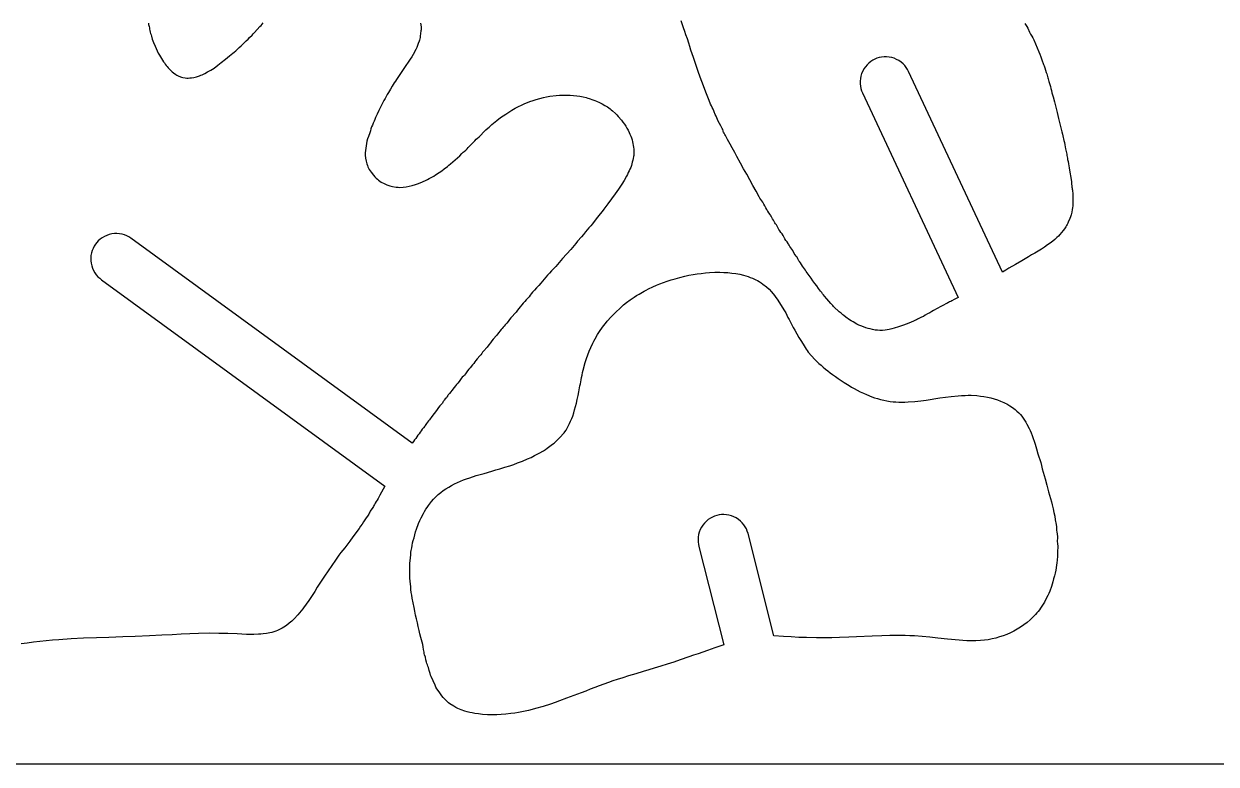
# Model space of a CAD drawing. Extents: x 0 to 1525, y 0 to 1525.
# Drawn here: x 394.7 to 625.7, y 0 to 143.5 of the extents above; entities that cross this region are included whole.
import ezdxf

# ---------------------------------------------------------------- set-up
doc = ezdxf.new("R2010")
doc.units = 0
doc.header["$MEASUREMENT"] = 0

msp = doc.modelspace()

# ---------------------------------------------------------------- linework, layer by layer
for points in [[(0, 0), (0, 1525), (1525, 1525), (1525, 0), (0, 0)], [(530.27, 23.16), (528.53, 22.54), (527.13, 22.04), (525.34, 21.4), (524.44, 21.1), (523.54, 20.79), (521.83, 20.21), (520.58, 19.8), (519.33, 19.4), (518.08, 19.01), (516.83, 18.62), (515.74, 18.29), (514.64, 17.96), (513.23, 17.53), (512.53, 17.32), (511.83, 17.1), (510.73, 16.75), (509.64, 16.4), (508.78, 16.12), (507.93, 15.82), (507.03, 15.51), (506.13, 15.19), (505.28, 14.87), (504.43, 14.53), (503.53, 14.18), (502.64, 13.84), (499.84, 12.76), (498.44, 12.25), (497.59, 11.94), (496.73, 11.65), (495.29, 11.19), (493.83, 10.77), (493.14, 10.59), (492.43, 10.41), (491.49, 10.21), (490.53, 10.03), (489.79, 9.9), (489.03, 9.8), (488.09, 9.7), (487.13, 9.62), (486.33, 9.59), (485.53, 9.57), (484.53, 9.59), (483.53, 9.65), (482.78, 9.73), (482.03, 9.84), (481.55, 9.92), (481.08, 10.02), (480.6, 10.14), (480.14, 10.28), (479.43, 10.52), (478.74, 10.8), (478.35, 10.99), (477.97, 11.21), (477.23, 11.68), (476.96, 11.89), (476.71, 12.12), (476.22, 12.6), (475.91, 12.91), (475.64, 13.26), (475.38, 13.63), (475.14, 14.01), (474.72, 14.63), (474.52, 14.95), (474.35, 15.28), (473.98, 16.14), (473.61, 17), (473.49, 17.28), (473.39, 17.56), (473.23, 18.14), (473.07, 18.72), (472.97, 19.01), (472.86, 19.28), (472.77, 19.52), (472.7, 19.75), (472.58, 20.24), (472.47, 20.74), (472.33, 21.22), (472.27, 21.47), (472.21, 21.71), (472.13, 22.21), (472.05, 22.71), (471.95, 23.2), (471.58, 24.55), (471.4, 25.23), (471.26, 25.91), (471.1, 26.66), (470.92, 27.41), (470.74, 28.16), (470.57, 28.91), (470.42, 29.64), (470.27, 30.38), (469.93, 32.2), (469.84, 32.74), (469.75, 33.29), (469.68, 33.83), (469.64, 34.38), (469.53, 35.48), (469.48, 36.03), (469.44, 36.57), (469.43, 36.94), (469.43, 37.31), (469.43, 38.05), (469.44, 38.52), (469.48, 38.98), (469.58, 39.91), (469.63, 40.67), (469.66, 41.06), (469.73, 41.43), (469.82, 41.91), (469.9, 42.39), (470, 42.87), (470.13, 43.34), (470.29, 43.9), (470.43, 44.47), (470.58, 45.03), (470.76, 45.58), (471.17, 46.67), (471.4, 47.21), (471.66, 47.73), (472.1, 48.57), (472.31, 48.99), (472.55, 49.4), (472.8, 49.78), (473.08, 50.16), (473.66, 50.89), (474.06, 51.38), (474.49, 51.84), (474.95, 52.27), (475.44, 52.67), (475.94, 53.04), (476.46, 53.39), (477, 53.72), (477.53, 54.04), (478.09, 54.33), (478.67, 54.6), (479.25, 54.85), (479.84, 55.08), (480.46, 55.31), (481.08, 55.53), (482.34, 55.93), (483.84, 56.37), (485.34, 56.81), (486.14, 57.03), (486.93, 57.25), (487.88, 57.56), (488.84, 57.85), (489.22, 57.97), (489.59, 58.11), (490.33, 58.39), (491.29, 58.75), (492.23, 59.15), (492.94, 59.46), (493.64, 59.8), (494.5, 60.26), (495.33, 60.75), (495.72, 61), (496.09, 61.26), (496.84, 61.8), (497.13, 62.02), (497.41, 62.25), (497.95, 62.73), (498.29, 63.05), (498.61, 63.38), (499.22, 64.07), (499.36, 64.24), (499.49, 64.41), (499.72, 64.77), (500.13, 65.53), (500.38, 66), (500.62, 66.48), (500.84, 66.98), (501.03, 67.48), (501.22, 68.09), (501.39, 68.71), (501.73, 69.96), (501.91, 70.7), (502.05, 71.45), (502.19, 72.2), (502.35, 72.94), (502.43, 73.32), (502.5, 73.71), (502.56, 74.09), (502.64, 74.47), (502.75, 74.94), (502.83, 75.42), (502.92, 75.9), (503.03, 76.37), (503.44, 77.87), (503.66, 78.61), (503.93, 79.33), (504.21, 80.05), (504.51, 80.75), (504.91, 81.6), (505.12, 82.02), (505.34, 82.43), (505.82, 83.25), (506.08, 83.65), (506.34, 84.04), (507.01, 84.96), (507.36, 85.42), (507.72, 85.86), (508.46, 86.7), (508.84, 87.11), (509.23, 87.51), (510.31, 88.51), (510.86, 89), (511.44, 89.46), (512.18, 90.01), (512.93, 90.54), (513.4, 90.84), (513.88, 91.13), (514.84, 91.68), (515.26, 91.9), (515.68, 92.12), (516.54, 92.52), (517.23, 92.83), (517.92, 93.12), (518.63, 93.38), (519.34, 93.64), (520.09, 93.87), (520.84, 94.1), (521.31, 94.23), (521.78, 94.35), (522.74, 94.57), (523.53, 94.75), (524.33, 94.9), (525.13, 95.02), (525.93, 95.13), (526.73, 95.22), (527.53, 95.29), (528.53, 95.34), (529.53, 95.35), (530.31, 95.33), (531.09, 95.28), (531.87, 95.2), (532.64, 95.09), (533.39, 94.95), (534.13, 94.77), (534.57, 94.65), (535, 94.52), (535.42, 94.36), (535.84, 94.18), (536.49, 93.88), (536.82, 93.72), (537.14, 93.55), (537.51, 93.31), (537.86, 93.06), (538.54, 92.52), (539.06, 92.04), (539.54, 91.52), (540.11, 90.83), (540.39, 90.48), (540.64, 90.1), (542.05, 87.88), (542.17, 87.67), (542.28, 87.46), (542.48, 87.02), (542.69, 86.59), (542.8, 86.38), (542.93, 86.17), (543.09, 85.92), (543.24, 85.67), (543.5, 85.14), (543.75, 84.61), (544.03, 84.1), (544.83, 82.73), (545.33, 81.9), (545.84, 81.09), (546.23, 80.46), (546.43, 80.15), (546.65, 79.86), (547.27, 79.13), (547.92, 78.43), (548.31, 78.04), (548.72, 77.68), (549.14, 77.32), (549.55, 76.96), (549.98, 76.58), (550.42, 76.22), (550.88, 75.88), (551.35, 75.55), (551.92, 75.16), (552.48, 74.75), (553.04, 74.34), (553.62, 73.96), (554.57, 73.37), (555.05, 73.08), (555.54, 72.8), (556.72, 72.18), (557.33, 71.89), (557.94, 71.62), (558.98, 71.21), (559.5, 71.02), (560.04, 70.85), (560.65, 70.68), (561.27, 70.53), (561.9, 70.4), (562.54, 70.3), (563.08, 70.24), (563.63, 70.2), (564.18, 70.17), (564.73, 70.16), (565.39, 70.17), (566.04, 70.2), (567.33, 70.3), (568.44, 70.43), (569.53, 70.58), (572.13, 70.98), (573.23, 71.14), (574.34, 71.28), (575.68, 71.41), (576.36, 71.45), (577.03, 71.48), (577.61, 71.49), (578.19, 71.49), (579.33, 71.43), (580.02, 71.36), (580.69, 71.26), (581.37, 71.13), (582.03, 70.98), (582.68, 70.81), (583.31, 70.6), (583.93, 70.36), (584.54, 70.1), (584.83, 69.97), (585.12, 69.81), (585.68, 69.47), (586.21, 69.1), (586.73, 68.72), (587.09, 68.43), (587.43, 68.12), (587.75, 67.78), (588.03, 67.43), (588.55, 66.68), (588.8, 66.3), (589.03, 65.91), (589.47, 65.09), (589.67, 64.66), (589.84, 64.23), (590.03, 63.68), (590.24, 63.14), (590.45, 62.6), (590.63, 62.05), (590.89, 61.11), (591.13, 60.17), (591.3, 59.6), (591.5, 59.04), (591.69, 58.48), (591.84, 57.91), (592, 57.26), (592.18, 56.61), (592.54, 55.32), (592.88, 54.05), (593.23, 52.77), (593.59, 51.51), (593.77, 50.87), (593.93, 50.24), (594.1, 49.52), (594.26, 48.79), (594.4, 48.07), (594.51, 47.34), (594.67, 46.43), (594.74, 45.98), (594.77, 45.52), (594.78, 45.29), (594.81, 45.06), (594.89, 44.6), (594.95, 44.14), (594.95, 43.91), (594.93, 43.67), (594.91, 43.43), (594.91, 43.2), (594.96, 42.73), (595.01, 42.26), (595.02, 42.03), (595, 41.81), (594.96, 41.52), (594.95, 41.24), (594.94, 40.66), (594.93, 40.08), (594.9, 39.79), (594.87, 39.51), (594.79, 39.04), (594.73, 38.56), (594.61, 37.61), (594.49, 37.04), (594.34, 36.48), (594.18, 35.92), (594.04, 35.35), (593.92, 34.89), (593.77, 34.44), (593.44, 33.54), (593.26, 33.1), (593.06, 32.67), (592.63, 31.82), (592.4, 31.41), (592.15, 31.01), (591.63, 30.22), (591.43, 29.9), (591.2, 29.6), (590.96, 29.31), (590.71, 29.03), (590.18, 28.49), (589.63, 27.98), (589.04, 27.47), (588.43, 27), (587.8, 26.56), (587.14, 26.16), (586.49, 25.79), (585.82, 25.46), (585.13, 25.16), (584.43, 24.89), (583.72, 24.65), (583, 24.44), (582.27, 24.27), (581.53, 24.13), (580.79, 24.03), (580.03, 23.96), (579.09, 23.91), (578.13, 23.9), (577.38, 23.92), (576.63, 23.95), (575.88, 24.01), (575.14, 24.07), (574.38, 24.15), (573.64, 24.23), (571.74, 24.45), (570.24, 24.62), (568.74, 24.76), (567.23, 24.86), (566.34, 24.9), (565.43, 24.93), (563.93, 24.94), (562.43, 24.93), (560.93, 24.9), (559.03, 24.83), (556.03, 24.7), (554.53, 24.63), (552.73, 24.56), (551.23, 24.51), (549.73, 24.49), (548.23, 24.48), (546.33, 24.52), (544.83, 24.57), (543.33, 24.65), (541.83, 24.74), (540, 24.87), (534.98, 44.74), (534.85, 45.17), (534.67, 45.59), (534.44, 46.01), (534.18, 46.4), (533.86, 46.78), (533.51, 47.13), (533.11, 47.45), (532.68, 47.73), (532.23, 47.96), (531.76, 48.14), (531.28, 48.27), (530.79, 48.35), (530.31, 48.38), (529.83, 48.37), (529.39, 48.31), (528.95, 48.21), (528.52, 48.07), (528.11, 47.9), (527.69, 47.67), (527.29, 47.41), (526.91, 47.09), (526.56, 46.73), (526.24, 46.34), (525.96, 45.91), (525.73, 45.46), (525.55, 44.99), (525.42, 44.51), (525.34, 44.02), (525.31, 43.54), (525.33, 43.06), (525.38, 42.62), (525.48, 42.18), (530.27, 23.16)]]:
    msp.add_lwpolyline(points, close=True)
for points in [[(471.53, 143.64), (471.63, 142.9), (471.65, 142.52), (471.64, 142.33), (471.61, 142.14), (471.54, 141.63), (471.49, 141.11), (471.45, 140.86), (471.4, 140.61), (471.33, 140.36), (471.24, 140.11), (471.08, 139.7), (470.94, 139.29), (470.8, 138.88), (470.71, 138.68), (470.61, 138.49), (470.09, 137.56), (469.82, 137.11), (469.54, 136.66), (469.12, 136.04), (468.71, 135.42), (468.46, 135.03), (468.19, 134.66), (467.66, 133.9), (467.24, 133.3), (466.85, 132.68), (466.66, 132.36), (466.45, 132.06), (466.24, 131.76), (466.05, 131.44), (465.69, 130.82), (465.31, 130.21), (465.08, 129.83), (464.87, 129.44), (464.67, 129.04), (464.45, 128.66), (464.1, 128), (463.76, 127.34), (463.43, 126.68), (463.12, 126.01), (462.81, 125.31), (462.66, 124.96), (462.52, 124.61), (462.38, 124.24), (462.21, 123.88), (462.05, 123.53), (461.92, 123.15), (461.81, 122.77), (461.69, 122.39), (461.43, 121.65), (461.29, 121.19), (461.16, 120.74), (461.06, 120.28), (460.98, 119.82), (460.86, 118.94), (460.83, 118.49), (460.84, 118.04), (460.9, 117.46), (461, 116.89), (461.14, 116.33), (461.23, 116.05), (461.33, 115.78), (461.46, 115.51), (461.6, 115.24), (461.76, 114.99), (461.94, 114.74), (462.42, 114.16), (462.67, 113.87), (462.94, 113.6), (463.17, 113.39), (463.41, 113.19), (463.66, 113), (463.92, 112.83), (464.46, 112.53), (465.03, 112.27), (465.57, 112.07), (465.85, 112), (466.13, 111.94), (466.83, 111.83), (467.18, 111.81), (467.53, 111.8), (468.14, 111.83), (468.75, 111.9), (469.34, 112.01), (469.93, 112.15), (470.54, 112.33), (471.13, 112.54), (471.89, 112.85), (472.63, 113.18), (472.91, 113.33), (473.18, 113.49), (473.45, 113.65), (473.73, 113.8), (474.09, 114), (474.44, 114.21), (475.12, 114.67), (475.63, 115.02), (476.12, 115.4), (476.74, 115.85), (477.04, 116.09), (477.34, 116.33), (478.25, 117.12), (478.7, 117.52), (479.13, 117.94), (479.56, 118.38), (479.79, 118.59), (480.02, 118.78), (480.29, 119.02), (480.54, 119.28), (480.78, 119.55), (481.03, 119.81), (481.54, 120.32), (482.03, 120.85), (482.3, 121.11), (482.58, 121.36), (482.87, 121.61), (483.14, 121.87), (483.83, 122.59), (484.18, 122.93), (484.55, 123.25), (484.83, 123.49), (485.1, 123.74), (485.37, 123.98), (485.65, 124.22), (486.34, 124.78), (487.03, 125.33), (487.52, 125.67), (488.03, 126.01), (488.63, 126.39), (489.24, 126.77), (489.56, 126.96), (489.88, 127.13), (490.54, 127.48), (491.08, 127.74), (491.63, 127.98), (492.74, 128.43), (493.33, 128.64), (493.94, 128.83), (494.63, 129.02), (495.34, 129.21), (495.95, 129.35), (496.58, 129.45), (497.83, 129.6), (498.43, 129.65), (499.03, 129.68), (499.78, 129.68), (500.53, 129.66), (501.16, 129.61), (501.79, 129.55), (502.42, 129.45), (503.03, 129.33), (503.64, 129.2), (503.94, 129.12), (504.23, 129.02), (504.94, 128.78), (505.29, 128.66), (505.63, 128.52), (506.18, 128.27), (506.71, 127.99), (507.24, 127.69), (507.74, 127.38), (508.25, 127.02), (508.5, 126.83), (508.74, 126.62), (509.31, 126.11), (509.59, 125.84), (509.84, 125.55), (510.45, 124.81), (510.75, 124.45), (511.03, 124.07), (511.29, 123.68), (511.52, 123.27), (511.74, 122.86), (511.93, 122.44), (512.1, 122.1), (512.27, 121.75), (512.42, 121.39), (512.48, 121.21), (512.51, 121.02), (512.58, 120.65), (512.67, 120.3), (512.76, 119.94), (512.82, 119.57), (512.84, 119.21), (512.84, 118.85), (512.83, 118.13), (512.83, 117.95), (512.81, 117.77), (512.74, 117.41), (512.65, 117.06), (512.56, 116.71), (512.49, 116.36), (512.39, 116.01), (512.27, 115.67), (512.11, 115.34), (511.93, 115), (511.79, 114.65), (511.64, 114.29), (511.46, 113.95), (511, 113.16), (510.51, 112.39), (509.89, 111.47), (509.25, 110.55), (508.53, 109.56), (507.81, 108.59), (507.08, 107.6), (506.71, 107.12), (506.32, 106.64), (505.57, 105.7), (504.83, 104.75), (504.5, 104.35), (504.16, 103.96), (503.82, 103.57), (503.51, 103.16), (503.14, 102.68), (502.75, 102.23), (501.93, 101.34), (501.6, 100.95), (501.29, 100.56), (500.97, 100.16), (500.64, 99.78), (499.04, 98.02), (498.71, 97.64), (498.4, 97.25), (498.08, 96.86), (497.74, 96.49), (497.33, 96.06), (496.93, 95.62), (496.54, 95.18), (496.13, 94.75), (495.79, 94.38), (495.48, 93.98), (495.17, 93.59), (494.84, 93.21), (494.43, 92.78), (494.03, 92.33), (493.64, 91.89), (493.23, 91.46), (493, 91.18), (492.79, 90.89), (492.57, 90.61), (492.34, 90.33), (492.03, 90), (491.74, 89.66), (491.44, 89.33), (491.13, 89), (490.84, 88.67), (490.58, 88.32), (490.32, 87.97), (490.04, 87.63), (489.03, 86.5), (488.75, 86.16), (488.49, 85.81), (488.23, 85.46), (487.94, 85.13), (487.73, 84.9), (487.53, 84.67), (487.34, 84.44), (487.13, 84.22), (486.89, 83.94), (486.68, 83.64), (486.47, 83.34), (486.24, 83.06), (485.63, 82.38), (485.33, 82.03), (485.06, 81.66), (484.75, 81.25), (484.42, 80.85), (483.73, 80.06), (483.56, 79.83), (483.4, 79.59), (483.23, 79.36), (483.04, 79.13), (482.53, 78.56), (482.28, 78.27), (482.06, 77.97), (481.85, 77.67), (481.62, 77.38), (481.13, 76.83), (480.89, 76.55), (480.66, 76.26), (480.23, 75.67), (480.04, 75.43), (479.84, 75.21), (479.63, 74.98), (479.43, 74.74), (479.01, 74.15), (478.79, 73.86), (478.53, 73.59), (478.28, 73.31), (478.06, 73.02), (477.63, 72.42), (477.4, 72.14), (477.15, 71.86), (476.91, 71.58), (476.81, 71.43), (476.72, 71.27), (476.64, 71.14), (476.55, 71.02), (476.33, 70.79), (476.12, 70.57), (476.03, 70.44), (475.95, 70.31), (475.86, 70.15), (475.76, 70), (475.52, 69.72), (475.27, 69.44), (475.04, 69.15), (474.6, 68.55), (474.15, 67.96), (473.7, 67.37), (473.27, 66.76), (473.09, 66.52), (472.9, 66.3), (472.72, 66.06), (472.56, 65.82), (472.46, 65.66), (472.35, 65.51), (472.11, 65.22), (471.87, 64.93), (471.66, 64.63), (471.46, 64.33), (471.24, 64.04), (471.01, 63.75), (470.81, 63.46), (470.6, 63.15), (470.37, 62.85), (470.14, 62.55), (469.94, 62.24), (415.39, 101.96), (415.01, 102.2), (414.61, 102.41), (414.17, 102.58), (413.71, 102.72), (413.22, 102.81), (412.72, 102.85), (412.22, 102.84), (411.71, 102.78), (411.22, 102.67), (410.74, 102.5), (410.28, 102.3), (409.85, 102.04), (409.47, 101.76), (409.11, 101.45), (408.81, 101.12), (408.53, 100.76), (408.29, 100.38), (408.08, 99.98), (407.9, 99.54), (407.77, 99.08), (407.68, 98.59), (407.64, 98.1), (407.65, 97.59), (407.71, 97.08), (407.82, 96.59), (407.98, 96.11), (408.19, 95.66), (408.44, 95.23), (408.72, 94.84), (409.04, 94.49), (409.37, 94.18), (409.73, 93.9), (464.65, 53.91), (464.32, 53.3), (463.98, 52.7), (463.63, 52.11), (463.31, 51.5), (463.15, 51.2), (462.95, 50.91), (462.77, 50.61), (462.61, 50.31), (462.51, 50.12), (462.4, 49.93), (462.15, 49.58), (461.91, 49.22), (461.8, 49.03), (461.71, 48.84), (461.61, 48.65), (461.5, 48.46), (461.24, 48.1), (460.97, 47.75), (460.85, 47.57), (460.74, 47.39), (460.48, 46.96), (460.22, 46.53), (459.93, 46.12), (459.64, 45.71), (458.44, 44.06), (457.83, 43.25), (457.24, 42.43), (456.87, 41.94), (456.48, 41.47), (456.09, 41), (455.73, 40.51), (455.03, 39.52), (454.33, 38.53), (453.63, 37.5), (452.93, 36.46), (451.53, 34.28), (451.04, 33.49), (450.53, 32.72), (450.28, 32.33), (450.04, 31.94), (449.79, 31.56), (449.51, 31.2), (449.23, 30.85), (448.96, 30.48), (448.7, 30.11), (448.43, 29.74), (448.1, 29.33), (447.75, 28.94), (447.03, 28.18), (446.58, 27.72), (446.08, 27.3), (445.56, 26.9), (445.03, 26.53), (444.74, 26.36), (444.45, 26.21), (443.83, 25.93), (443.47, 25.79), (443.1, 25.66), (442.72, 25.55), (442.33, 25.45), (441.69, 25.33), (441.03, 25.24), (440.59, 25.2), (440.14, 25.17), (439.23, 25.15), (438.53, 25.15), (437.83, 25.16), (436.03, 25.24), (434.23, 25.32), (432.43, 25.35), (430.63, 25.36), (428.53, 25.32), (426.83, 25.26), (425.13, 25.18), (423.43, 25.1), (421.43, 24.99), (419.03, 24.86), (416.23, 24.74), (413.83, 24.66), (411.13, 24.58), (408.73, 24.51), (406.23, 24.41), (403.83, 24.29), (401.43, 24.13), (400.23, 24.04), (399.03, 23.93), (397.78, 23.8), (396.54, 23.65), (395.33, 23.48), (394.14, 23.3)], [(418.83, 143.61), (418.85, 143.39), (418.91, 143.17), (418.97, 142.96), (419.01, 142.74), (419.04, 142.46), (419.08, 142.18), (419.14, 141.91), (419.23, 141.64), (419.32, 141.37), (419.4, 141.09), (419.56, 140.54), (419.68, 140.2), (419.83, 139.86), (420.14, 139.19), (420.53, 138.29), (420.73, 137.84), (420.96, 137.42), (421.33, 136.77), (421.53, 136.45), (421.75, 136.15), (421.93, 135.92), (422.09, 135.67), (422.26, 135.43), (422.44, 135.2), (422.63, 134.98), (422.84, 134.78), (423.04, 134.59), (423.24, 134.38), (423.44, 134.18), (423.66, 134.01), (424.12, 133.69), (424.34, 133.56), (424.56, 133.44), (425.03, 133.24), (425.25, 133.15), (425.47, 133.09), (425.93, 133.02), (426.23, 132.99), (426.54, 132.98), (426.84, 133), (427.13, 133.03), (427.64, 133.12), (427.89, 133.18), (428.13, 133.25), (428.69, 133.44), (428.96, 133.53), (429.23, 133.64), (429.74, 133.89), (430.23, 134.17), (430.9, 134.53), (431.22, 134.72), (431.54, 134.93), (432.24, 135.46), (432.94, 135.99), (433.74, 136.63), (434.53, 137.29), (435.14, 137.78), (435.44, 138.02), (435.72, 138.28), (436.07, 138.61), (436.42, 138.93), (436.78, 139.25), (437.12, 139.58), (437.44, 139.9), (437.78, 140.22), (438.11, 140.54), (438.42, 140.87), (438.89, 141.33), (439.13, 141.56), (439.35, 141.8), (439.88, 142.38), (440.43, 142.95), (440.63, 143.19), (440.83, 143.43), (441.03, 143.67)], [(588.6, 143.56), (588.74, 143.34), (588.97, 142.99), (589.17, 142.63), (589.53, 141.88), (589.73, 141.5), (589.94, 141.13), (590.14, 140.76), (590.33, 140.38), (590.67, 139.61), (591, 138.84), (591.32, 138.08), (591.52, 137.59), (591.7, 137.1), (591.84, 136.72), (591.96, 136.34), (592.16, 135.84), (592.26, 135.59), (592.34, 135.34), (592.47, 134.94), (592.6, 134.54), (592.77, 134.05), (592.85, 133.8), (592.91, 133.55), (592.98, 133.3), (593.07, 133.06), (593.16, 132.81), (593.22, 132.56), (593.25, 132.35), (593.31, 132.15), (593.43, 131.76), (593.56, 131.37), (593.66, 130.96), (593.75, 130.56), (593.87, 130.15), (594, 129.75), (594.11, 129.35), (594.36, 128.35), (594.61, 127.34), (594.86, 126.34), (595.16, 125.13), (595.41, 124.11), (595.66, 123.11), (595.78, 122.59), (595.92, 122.08), (595.99, 121.78), (596.03, 121.48), (596.08, 121.18), (596.15, 120.88), (596.27, 120.47), (596.35, 120.06), (596.43, 119.65), (596.52, 119.24), (596.57, 118.99), (596.61, 118.73), (596.66, 118.47), (596.72, 118.22), (596.78, 117.97), (596.82, 117.71), (596.86, 117.45), (596.91, 117.2), (597, 116.79), (597.07, 116.38), (597.2, 115.56), (597.33, 114.74), (597.5, 113.71), (597.63, 112.89), (597.68, 112.48), (597.71, 112.06), (597.74, 111.85), (597.78, 111.65), (597.81, 111.45), (597.82, 111.24), (597.84, 110.97), (597.89, 110.72), (597.93, 110.46), (597.94, 110.2), (597.93, 109.58), (597.94, 108.95), (597.94, 108.58), (597.91, 108.22), (597.87, 107.86), (597.8, 107.5), (597.69, 106.98), (597.56, 106.46), (597.45, 106.11), (597.32, 105.76), (597.03, 105.08), (596.92, 104.84), (596.79, 104.61), (596.66, 104.38), (596.54, 104.14), (596.43, 103.95), (596.32, 103.77), (596.06, 103.43), (595.42, 102.65), (595.13, 102.35), (594.82, 102.07), (594.44, 101.71), (594.04, 101.37), (593.53, 101.01), (593.02, 100.65), (592.43, 100.24), (591.82, 99.85), (591.18, 99.45), (590.54, 99.05), (589.93, 98.69), (589.32, 98.33), (588.69, 97.94), (588.04, 97.56), (586.82, 96.85), (585.53, 96.11), (584.91, 95.74), (584.27, 95.38), (566.09, 134.27), (565.88, 134.67), (565.64, 135.05), (565.34, 135.42), (565.01, 135.76), (564.63, 136.09), (564.22, 136.37), (563.78, 136.61), (563.31, 136.81), (562.82, 136.96), (562.33, 137.06), (561.83, 137.1), (561.33, 137.1), (560.86, 137.05), (560.39, 136.95), (559.96, 136.82), (559.55, 136.64), (559.15, 136.43), (558.77, 136.19), (558.39, 135.89), (558.05, 135.56), (557.73, 135.19), (557.45, 134.78), (557.2, 134.33), (557, 133.86), (556.85, 133.38), (556.76, 132.88), (556.71, 132.38), (556.72, 131.89), (556.77, 131.41), (556.87, 130.95), (557, 130.52), (557.17, 130.1), (575.71, 90.44), (575.71, 90.44), (575.33, 90.25), (574.93, 90.06), (574.49, 89.82), (574.27, 89.7), (574.03, 89.6), (573.85, 89.51), (573.68, 89.41), (573.51, 89.31), (573.34, 89.21), (572.83, 88.97), (572.34, 88.71), (570.93, 87.92), (570.58, 87.71), (570.23, 87.5), (569.77, 87.26), (569.32, 87.01), (568.96, 86.8), (568.58, 86.61), (567.84, 86.23), (567.64, 86.14), (567.44, 86.06), (567.03, 85.89), (566.59, 85.67), (566.14, 85.48), (565.13, 85.11), (564.13, 84.75), (563.33, 84.49), (562.84, 84.35), (562.33, 84.24), (561.94, 84.16), (561.53, 84.11), (561.04, 84.07), (560.53, 84.08), (560.08, 84.1), (559.63, 84.15), (559.13, 84.24), (558.63, 84.36), (558.23, 84.47), (557.83, 84.59), (557.33, 84.76), (556.83, 84.95), (556.45, 85.12), (556.08, 85.31), (555.34, 85.71), (554.98, 85.92), (554.63, 86.15), (553.95, 86.63), (553.54, 86.94), (553.34, 87.1), (553.15, 87.27), (553, 87.41), (552.83, 87.53), (552.67, 87.66), (552.52, 87.79), (551.74, 88.53), (551.56, 88.71), (551.39, 88.91), (551.05, 89.29), (550.63, 89.74), (550.24, 90.22), (549.83, 90.7), (549.63, 90.94), (549.44, 91.19), (549.26, 91.45), (549.05, 91.7), (548.85, 91.94), (548.66, 92.19), (548.3, 92.69), (547.95, 93.19), (547.57, 93.68), (547.22, 94.18), (546.85, 94.71), (546.45, 95.22), (546.28, 95.48), (546.11, 95.74), (545.95, 96.01), (545.76, 96.26), (545.55, 96.55), (545.36, 96.85), (545.16, 97.16), (544.94, 97.45), (544.85, 97.56), (544.77, 97.69), (544.63, 97.97), (544.49, 98.24), (544.41, 98.36), (544.32, 98.47), (544.12, 98.72), (543.95, 98.98), (543.64, 99.55), (543.47, 99.81), (543.27, 100.06), (543.09, 100.31), (543, 100.45), (542.93, 100.59), (542.85, 100.76), (542.76, 100.92), (542.55, 101.22), (542.33, 101.51), (542.13, 101.82), (541.77, 102.46), (541.58, 102.78), (541.36, 103.07), (541.15, 103.35), (540.98, 103.66), (540.65, 104.29), (540.5, 104.52), (540.33, 104.73), (540.17, 104.94), (540.03, 105.17), (539.89, 105.44), (539.73, 105.7), (539.58, 105.97), (539.44, 106.24), (539.35, 106.4), (539.25, 106.56), (539.03, 106.86), (538.82, 107.16), (538.72, 107.31), (538.63, 107.48), (538.44, 107.84), (538.23, 108.19), (538.03, 108.55), (537.84, 108.91), (537.68, 109.19), (537.49, 109.45), (537.3, 109.71), (537.13, 109.98), (536.53, 111.07), (535.93, 112.15), (535.33, 113.24), (534.73, 114.33), (534.13, 115.42), (533.53, 116.52), (532.83, 117.79), (532.43, 118.53), (531.93, 119.44), (531.53, 120.18), (531.04, 121.1), (530.83, 121.47), (530.64, 121.84), (530.52, 122.07), (530.38, 122.3), (530.25, 122.53), (530.2, 122.65), (530.17, 122.77), (530.09, 123.01), (529.98, 123.24), (529.73, 123.7), (529.23, 124.63), (529.09, 124.96), (528.96, 125.29), (528.82, 125.63), (528.64, 125.95), (528.54, 126.11), (528.46, 126.27), (528.33, 126.61), (528.2, 126.95), (528.05, 127.28), (527.88, 127.61), (527.74, 127.95), (527.47, 128.63), (527.19, 129.29), (526.92, 129.95), (526.4, 131.3), (526.14, 131.99), (525.9, 132.67), (525.64, 133.36), (525.4, 134.04), (525.14, 134.84), (524.86, 135.64), (524.4, 137), (523.93, 138.39), (523.71, 139.08), (523.5, 139.76), (523.24, 140.56), (522.96, 141.36), (522.74, 142.04), (522.5, 142.71), (522, 144.09)]]:
    msp.add_lwpolyline(points)

doc.saveas('drawing.dxf')
